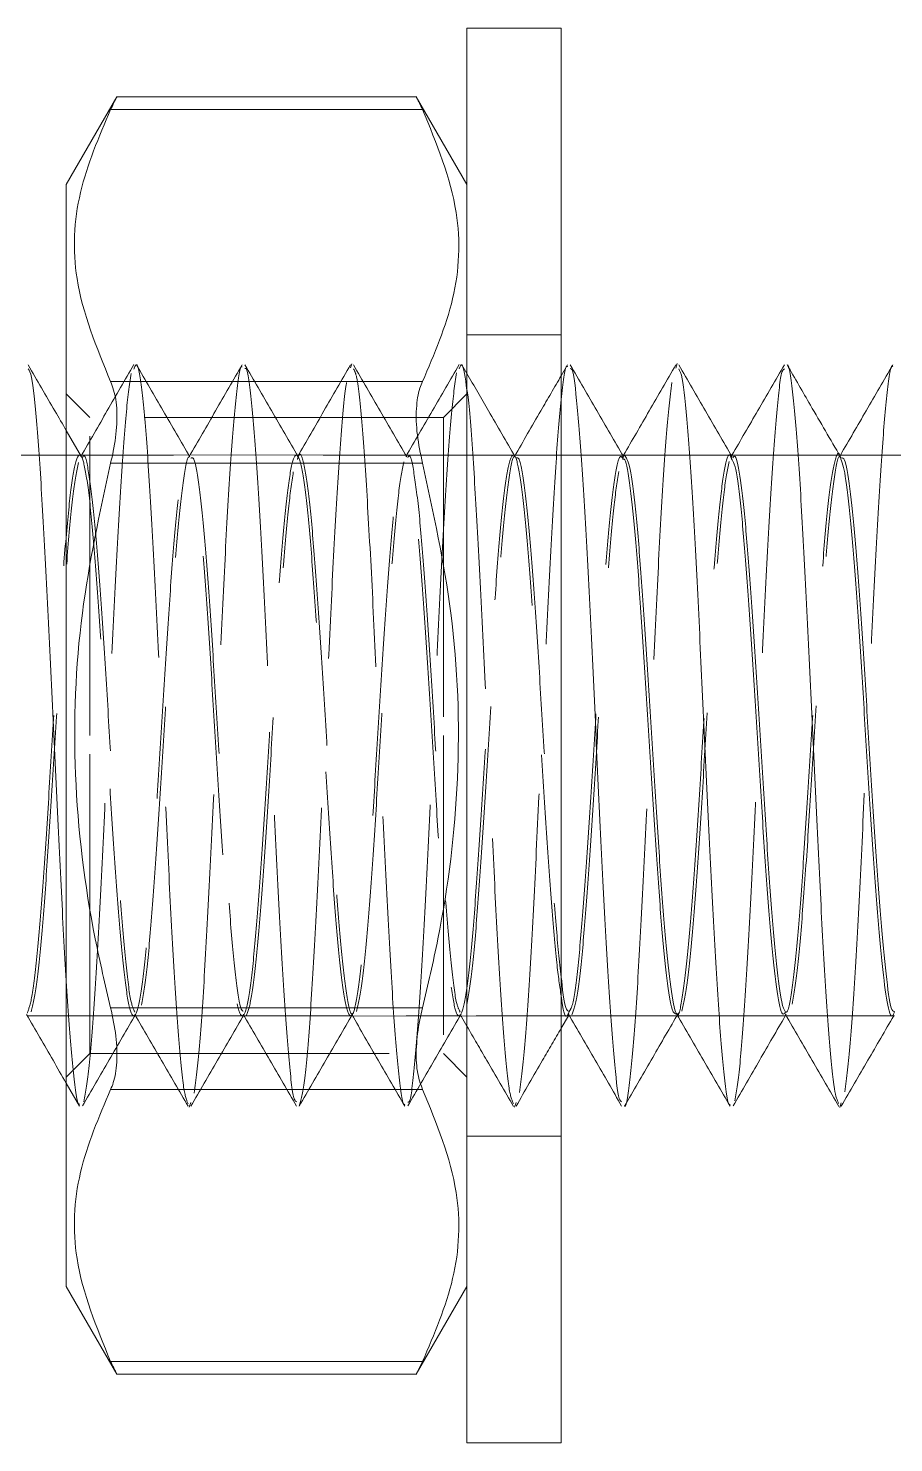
# Model space of a CAD drawing. Header units: millimetres. Extents: x 8981 to 59433, y 5244 to 14154.
# Drawn here: x 10673.22 to 10691.58, y 8310.06 to 8340.06 of the extents above; entities that cross this region are included whole.
import ezdxf

# ---------------------------------------------------------------- set-up
doc = ezdxf.new("R2010")
doc.units = ezdxf.units.MM
doc.linetypes.add('HIDDEN', pattern=[9.525, 6.35, -3.175])

# ---------------------------------------------------------------- blocks, each defined once
blk = doc.blocks.new('G$C0B133EC3')
at = {"layer": 'Defpoints', "color": 7, "linetype": 'Continuous', "lineweight": 15}
for p, q in [((74.961, 15), (72.961, 15)), ((72.961, 15), (72.961, -15)), ((74.961, 15), (74.961, -15)), ((65.535, 13.547), (64.461, 11.685)), ((71.896, 13.547), (65.525, 13.547)), ((72.961, 11.685), (71.886, 13.547)), ((72.019, 13.279), (65.402, 13.279)), ((64.461, 11.685), (64.461, -11.685)), ((72.961, 7.677), (72.854, 7.861)), ((75.094, 7.862), (74.961, 7.631)), ((77.392, 7.794), (77.419, 7.887)), ((72.019, 7.506), (65.402, 7.506)), ((72.019, 5.774), (65.402, 5.774)), ((76.32, 5.946), (76.264, 5.946)), ((78.606, 5.946), (78.564, 5.946)), ((80.899, 5.946), (80.864, 5.946)), ((72.019, -5.774), (65.402, -5.774)), ((72.818, -5.92), (72.961, -6.165)), ((74.961, -6.211), (75.114, -5.946)), ((75.095, -5.946), (75.133, -5.946)), ((77.395, -5.946), (77.433, -5.946)), ((79.695, -5.946), (79.733, -5.946)), ((81.995, -5.946), (82.033, -5.946)), ((72.019, -7.506), (65.402, -7.506)), ((80.87, -7.887), (80.902, -7.789)), ((64.461, -11.685), (65.535, -13.547)), ((71.886, -13.547), (72.961, -11.685)), ((72.019, -13.279), (65.402, -13.279)), ((65.525, -13.547), (71.896, -13.547)), ((72.961, -15), (74.961, -15))]:
    blk.add_line(p, q, dxfattribs=at)
at = {"layer": 'Defpoints', "color": 7, "linetype": 'HIDDEN', "lineweight": 0}
for p, q in [((72.019, 13.279), (65.402, 13.279)), ((74.961, 8.5), (72.961, 8.5)), ((70.493, 7.799), (70.516, 7.886)), ((72.019, 7.506), (65.402, 7.506)), ((64.961, 6.746), (64.461, 7.246)), ((72.961, 7.246), (72.461, 6.746)), ((64.961, 0), (64.961, 6.746)), ((72.461, 6.746), (64.961, 6.746)), ((72.461, 6.746), (72.461, 0)), ((64.786, 5.908), (64.461, 6.469)), ((64.745, 5.946), (62.505, 5.95)), ((76.264, 5.946), (62.508, 5.946)), ((67.046, 5.946), (64.806, 5.95)), ((72.019, 5.774), (65.402, 5.774)), ((69.345, 5.946), (67.105, 5.95)), ((71.646, 5.946), (69.406, 5.95)), ((73.945, 5.946), (71.705, 5.95)), ((76.246, 5.946), (74.006, 5.95)), ((76.283, 5.946), (76.264, 5.913)), ((78.545, 5.946), (76.305, 5.95)), ((78.564, 5.946), (76.32, 5.946)), ((78.583, 5.946), (78.568, 5.919)), ((80.845, 5.946), (78.605, 5.95)), ((80.864, 5.946), (78.606, 5.946)), ((80.883, 5.946), (80.867, 5.918)), ((94.659, 5.946), (80.899, 5.946)), ((83.145, 5.946), (80.905, 5.95)), ((64.961, -6.746), (64.961, 0)), ((72.461, 0), (72.461, -6.746)), ((63.633, -5.946), (75.095, -5.946)), ((72.019, -5.774), (65.402, -5.774)), ((75.114, -5.946), (75.132, -5.915)), ((75.133, -5.946), (77.395, -5.946)), ((77.414, -5.946), (77.434, -5.913)), ((77.433, -5.946), (79.695, -5.946)), ((79.714, -5.946), (79.736, -5.908)), ((79.733, -5.946), (81.995, -5.946)), ((64.461, -7.246), (64.961, -6.746)), ((64.961, -6.746), (72.461, -6.746)), ((72.461, -6.746), (72.961, -7.246)), ((64.461, -7.372), (64.745, -7.863)), ((72.019, -7.506), (65.402, -7.506)), ((67.065, -7.885), (67.102, -7.784)), ((73.967, -7.886), (74.002, -7.786)), ((72.961, -8.5), (74.961, -8.5)), ((72.019, -13.279), (65.402, -13.279))]:
    blk.add_line(p, q, dxfattribs=at)
at = {"layer": 'Defpoints', "color": 7, "linetype": 'HIDDEN', "lineweight": 0, "flags": 128}
for points in [[(63.655, -5.95), (64.775, -5.948), (65.895, -5.946)], [(65.955, -5.95), (67.075, -5.948), (68.195, -5.946)], [(68.255, -5.95), (69.375, -5.948), (70.495, -5.946)], [(70.555, -5.95), (71.675, -5.948), (72.795, -5.946)], [(72.856, -5.95), (73.976, -5.948), (75.096, -5.946)], [(75.155, -5.95), (76.275, -5.948), (77.395, -5.946)], [(77.456, -5.95), (78.576, -5.948), (79.696, -5.946)], [(79.755, -5.95), (80.875, -5.948), (81.995, -5.946)]]:
    blk.add_lwpolyline(points, dxfattribs=at)
at = {"layer": 'Defpoints', "color": 7, "linetype": 'Continuous', "lineweight": 15}
for points, knots in [([(65.525, 13.527), (65.528, 13.532), (65.541, 13.557), (65.486, 13.447), (65.422, 13.318), (65.402, 13.279)], [0, 0, 0, 0, 0.178696, 0.751667, 1, 1, 1, 1]), ([(72.019, 13.279), (71.973, 13.371), (71.896, 13.526), (71.896, 13.526), (71.896, 13.527)], [0, 0, 0, 0, 0.589066, 1, 1, 1, 1]), ([(65.402, 13.279), (65.153, 12.696), (64.648, 11.515), (64.56, 9.554), (65.104, 8.23), (65.402, 7.506)], [0, 0, 0, 0, 0.306592, 0.620438, 1, 1, 1, 1]), ([(72.019, 7.506), (72.268, 8.089), (72.774, 9.27), (72.861, 11.231), (72.317, 12.554), (72.019, 13.279)], [0, 0, 0, 0, 0.306592, 0.620438, 1, 1, 1, 1]), ([(64.461, 6.469), (64.381, 6.607), (64.112, 7.07), (63.844, 7.533), (63.655, 7.859)], [0, 0, 0, 0, 0.297802, 1, 1, 1, 1]), ([(72.796, 7.774), (72.815, 7.824), (72.871, 7.97), (72.925, 7.58), (72.961, 7.326)], [0, 0, 0, 0, 0.349072, 1, 1, 1, 1]), ([(76.282, 5.915), (76.093, 6.24), (75.716, 6.89), (75.34, 7.54), (75.151, 7.865)], [0, 0, 0, 0, 0.499769, 1, 1, 1, 1]), ([(77.393, 7.86), (77.205, 7.535), (76.835, 6.897), (76.465, 6.259), (76.283, 5.946)], [0, 0, 0, 0, 0.508892, 1, 1, 1, 1]), ([(78.586, 5.909), (78.397, 6.233), (78.02, 6.883), (77.643, 7.534), (77.455, 7.859)], [0, 0, 0, 0, 0.499758, 1, 1, 1, 1]), ([(79.696, 7.865), (79.508, 7.541), (79.138, 6.901), (78.766, 6.261), (78.583, 5.946)], [0, 0, 0, 0, 0.507258, 1, 1, 1, 1]), ([(79.754, 7.854), (79.755, 7.855), (79.793, 7.909), (79.865, 7.347), (79.98, 6.163), (80.088, 4.322), (80.203, 2.113), (80.31, -0.303), (80.425, -2.68), (80.533, -4.826), (80.648, -6.499), (80.748, -7.583), (80.816, -7.737), (80.846, -7.805)], [0, 0, 0, 0, 0.0017281, 0.1032242, 0.2056689, 0.3070815, 0.4095944, 0.5109453, 0.6135058, 0.714817, 0.8174045, 0.918698, 1, 1, 1, 1]), ([(80.884, 5.912), (80.672, 6.277), (80.295, 6.926), (79.919, 7.576), (79.754, 7.86)], [0, 0, 0, 0, 0.562532, 1, 1, 1, 1]), ([(81.994, 7.862), (81.807, 7.538), (81.436, 6.899), (81.066, 6.26), (80.883, 5.946)], [0, 0, 0, 0, 0.50753, 1, 1, 1, 1]), ([(63.655, 7.774), (63.678, 7.737), (63.737, 7.641), (63.837, 6.684), (63.945, 5.083), (64.06, 2.993), (64.168, 0.629), (64.282, -1.79), (64.391, -4.044), (64.505, -5.941), (64.614, -7.229), (64.696, -7.858), (64.739, -7.819), (64.745, -7.813)], [0, 0, 0, 0, 0.0631535, 0.1659592, 0.267569, 0.3703232, 0.4719989, 0.5746809, 0.6764443, 0.7790336, 0.8809066, 0.9833827, 1, 1, 1, 1]), ([(65.402, 7.506), (65.445, 7.388), (65.531, 7.154), (65.546, 6.622), (65.488, 6.14), (65.422, 5.859), (65.402, 5.774)], [0, 0, 0, 0, 0.294089, 0.588729, 0.875646, 1, 1, 1, 1]), ([(72.019, 5.774), (71.976, 5.977), (71.89, 6.384), (71.876, 6.946), (71.933, 7.31), (71.999, 7.46), (72.019, 7.506)], [0, 0, 0, 0, 0.294103, 0.588742, 0.875659, 1, 1, 1, 1]), ([(75.151, 7.782), (75.164, 7.782), (75.214, 7.785), (75.303, 7.042), (75.413, 5.629), (75.525, 3.651), (75.637, 1.352), (75.747, -1.077), (75.86, -3.401), (75.97, -5.427), (76.083, -6.909), (76.171, -7.728), (76.225, -7.759), (76.242, -7.768)], [0, 0, 0, 0, 0.036464, 0.138728, 0.240667, 0.342787, 0.444886, 0.546845, 0.649091, 0.750905, 0.853278, 0.954968, 1, 1, 1, 1]), ([(77.455, 7.779), (77.479, 7.734), (77.54, 7.621), (77.642, 6.629), (77.75, 5.004), (77.865, 2.899), (77.972, 0.528), (78.087, -1.887), (78.195, -4.131), (78.309, -6.009), (78.418, -7.268), (78.499, -7.874), (78.54, -7.829), (78.544, -7.824)], [0, 0, 0, 0, 0.067579, 0.170405, 0.271984, 0.374773, 0.476404, 0.579133, 0.680838, 0.783487, 0.885288, 0.987837, 1, 1, 1, 1]), ([(65.402, 5.774), (65.172, 4.719), (64.697, 2.547), (64.569, -0.861), (64.906, -3.663), (65.288, -5.288), (65.402, -5.774)], [0, 0, 0, 0, 0.277269, 0.570701, 0.871885, 1, 1, 1, 1]), ([(72.019, -5.774), (72.133, -5.288), (72.508, -3.692), (72.851, -0.891), (72.731, 2.518), (72.25, 4.719), (72.019, 5.774)], [0, 0, 0, 0, 0.128116, 0.42174, 0.72273, 1, 1, 1, 1]), ([(76.281, 5.861), (76.291, 5.86), (76.338, 5.857), (76.424, 5.305), (76.534, 4.244), (76.646, 2.752), (76.758, 1.019), (76.868, -0.811), (76.981, -2.564), (77.091, -4.088), (77.204, -5.219), (77.309, -5.897), (77.379, -5.905), (77.412, -5.909)], [0, 0, 0, 0, 0.027076, 0.125768, 0.224146, 0.322699, 0.421232, 0.51963, 0.618305, 0.716561, 0.815359, 0.913496, 1, 1, 1, 1]), ([(76.305, 5.937), (76.339, 5.895), (76.41, 5.807), (76.523, 5.006), (76.631, 3.773), (76.746, 2.187), (76.854, 0.398), (76.968, -1.423), (77.076, -3.117), (77.19, -4.529), (77.299, -5.495), (77.39, -5.962), (77.441, -5.902), (77.455, -5.885)], [0, 0, 0, 0, 0.091462, 0.188801, 0.284955, 0.382258, 0.478461, 0.575708, 0.671981, 0.769152, 0.865517, 0.962592, 1, 1, 1, 1]), ([(78.585, 5.844), (78.606, 5.813), (78.664, 5.728), (78.763, 4.995), (78.871, 3.773), (78.986, 2.185), (79.093, 0.398), (79.208, -1.422), (79.316, -3.115), (79.43, -4.524), (79.539, -5.498), (79.638, -5.98), (79.697, -5.898), (79.719, -5.867)], [0, 0, 0, 0, 0.0570373, 0.1557582, 0.2532773, 0.3519611, 0.4495304, 0.5481571, 0.6457977, 0.7443475, 0.8420805, 0.9405336, 1, 1, 1, 1]), ([(78.605, 5.892), (78.616, 5.909), (78.664, 5.982), (78.746, 5.558), (78.861, 4.645), (78.969, 3.261), (79.084, 1.594), (79.191, -0.229), (79.307, -2.022), (79.414, -3.641), (79.529, -4.901), (79.627, -5.703), (79.692, -5.817), (79.719, -5.865)], [0, 0, 0, 0, 0.0292378, 0.1286883, 0.2290712, 0.3284395, 0.4288896, 0.5281972, 0.628694, 0.7279627, 0.828486, 0.9277373, 1, 1, 1, 1]), ([(80.883, 5.9), (80.918, 5.799), (80.989, 5.591), (81.101, 4.627), (81.209, 3.263), (81.324, 1.592), (81.431, -0.228), (81.547, -2.022), (81.654, -3.633), (81.769, -4.916), (81.876, -5.716), (81.968, -6.036), (82.018, -5.891), (82.032, -5.853)], [0, 0, 0, 0, 0.091473, 0.18885, 0.285244, 0.382687, 0.479021, 0.576509, 0.672806, 0.77032, 0.8666, 0.96412, 1, 1, 1, 1]), ([(80.904, 5.886), (80.927, 5.89), (80.987, 5.901), (81.086, 5.303), (81.197, 4.216), (81.309, 2.721), (81.42, 0.982), (81.531, -0.85), (81.643, -2.599), (81.753, -4.122), (81.866, -5.227), (81.951, -5.824), (82.001, -5.846), (82.014, -5.852)], [0, 0, 0, 0, 0.063035, 0.163575, 0.263707, 0.36411, 0.464397, 0.564645, 0.665083, 0.765181, 0.86575, 0.965719, 1, 1, 1, 1]), ([(74.961, -5.126), (74.962, -5.135), (75, -5.52), (75.05, -5.808), (75.101, -5.841), (75.114, -5.85)], [0, 0, 0, 0, 0.018116, 0.738445, 1, 1, 1, 1]), ([(74.961, -5.527), (74.965, -5.565), (75.007, -5.886), (75.066, -6.025), (75.117, -5.889), (75.131, -5.851)], [0, 0, 0, 0, 0.086194, 0.744417, 1, 1, 1, 1]), ([(63.616, -5.916), (63.804, -6.24), (64.086, -6.726), (64.367, -7.211), (64.461, -7.372)], [0, 0, 0, 0, 0.668068, 1, 1, 1, 1]), ([(65.402, -5.774), (65.445, -5.977), (65.531, -6.384), (65.546, -6.946), (65.488, -7.31), (65.422, -7.46), (65.402, -7.506)], [0, 0, 0, 0, 0.294103, 0.588742, 0.875659, 1, 1, 1, 1]), ([(72.019, -7.506), (71.976, -7.388), (71.89, -7.154), (71.876, -6.622), (71.933, -6.14), (71.999, -5.859), (72.019, -5.774)], [0, 0, 0, 0, 0.294089, 0.588729, 0.875647, 1, 1, 1, 1]), ([(75.114, -5.913), (75.302, -6.237), (75.679, -6.886), (76.055, -7.534), (76.243, -7.859)], [0, 0, 0, 0, 0.499783, 1, 1, 1, 1]), ([(76.303, -7.863), (76.491, -7.538), (76.862, -6.898), (77.232, -6.259), (77.414, -5.946)], [0, 0, 0, 0, 0.50889, 1, 1, 1, 1]), ([(77.416, -5.915), (77.604, -6.24), (77.98, -6.889), (78.357, -7.538), (78.545, -7.863)], [0, 0, 0, 0, 0.499745, 1, 1, 1, 1]), ([(78.606, -7.857), (78.794, -7.532), (79.164, -6.895), (79.533, -6.258), (79.714, -5.946)], [0, 0, 0, 0, 0.510169, 1, 1, 1, 1]), ([(79.718, -5.92), (79.906, -6.244), (80.283, -6.893), (80.659, -7.541), (80.847, -7.866)], [0, 0, 0, 0, 0.499789, 1, 1, 1, 1]), ([(80.902, -7.864), (81.09, -7.539), (81.461, -6.899), (81.832, -6.26), (82.014, -5.946)], [0, 0, 0, 0, 0.508318, 1, 1, 1, 1]), ([(65.402, -7.506), (65.153, -8.089), (64.648, -9.27), (64.56, -11.231), (65.104, -12.554), (65.402, -13.279)], [0, 0, 0, 0, 0.306592, 0.620438, 1, 1, 1, 1]), ([(72.019, -13.279), (72.268, -12.696), (72.774, -11.515), (72.861, -9.554), (72.317, -8.23), (72.019, -7.506)], [0, 0, 0, 0, 0.306592, 0.620438, 1, 1, 1, 1]), ([(65.402, -13.279), (65.448, -13.371), (65.525, -13.526), (65.525, -13.526), (65.525, -13.527)], [0, 0, 0, 0, 0.589066, 1, 1, 1, 1]), ([(71.896, -13.527), (71.893, -13.532), (71.881, -13.557), (71.935, -13.447), (71.999, -13.318), (72.019, -13.279)], [0, 0, 0, 0, 0.178696, 0.751667, 1, 1, 1, 1])]:
    blk.add_open_spline(points, degree=3, knots=knots, dxfattribs=at)
at = {"layer": 'Defpoints', "color": 7, "linetype": 'HIDDEN', "lineweight": 0}
for points, knots in [([(65.897, 7.866), (65.709, 7.541), (65.332, 6.892), (64.956, 6.243), (64.768, 5.919)], [0, 0, 0, 0, 0.50024, 1, 1, 1, 1]), ([(65.896, 7.773), (65.915, 7.821), (65.971, 7.965), (66.061, 7.416), (66.175, 6.219), (66.283, 4.408), (66.398, 2.21), (66.506, -0.202), (66.621, -2.585), (66.728, -4.745), (66.843, -6.441), (66.945, -7.561), (67.014, -7.735), (67.046, -7.814)], [0, 0, 0, 0, 0.048174, 0.144501, 0.241824, 0.338085, 0.43546, 0.531675, 0.629084, 0.725275, 0.822696, 0.918883, 1, 1, 1, 1]), ([(67.084, 5.912), (66.895, 6.237), (66.519, 6.886), (66.142, 7.536), (65.954, 7.861)], [0, 0, 0, 0, 0.499802, 1, 1, 1, 1]), ([(68.194, 7.862), (68.006, 7.537), (67.631, 6.889), (67.254, 6.241), (67.067, 5.917)], [0, 0, 0, 0, 0.500187, 1, 1, 1, 1]), ([(67.174, -7.585), (67.212, -7.296), (67.288, -6.72), (67.396, -5.05), (67.511, -2.973), (67.619, -0.603), (67.733, 1.814), (67.842, 4.066), (67.956, 5.958), (68.065, 7.239), (68.146, 7.861), (68.188, 7.822), (68.194, 7.816)], [0, 0, 0, 0, 0.109944, 0.218594, 0.328486, 0.437202, 0.547021, 0.655828, 0.76555, 0.874471, 0.984076, 1, 1, 1, 1]), ([(69.382, 5.915), (69.193, 6.24), (68.816, 6.89), (68.44, 7.54), (68.251, 7.865)], [0, 0, 0, 0, 0.499769, 1, 1, 1, 1]), ([(70.493, 7.86), (70.305, 7.535), (69.929, 6.886), (69.552, 6.237), (69.364, 5.913)], [0, 0, 0, 0, 0.500247, 1, 1, 1, 1]), ([(71.686, 5.908), (71.497, 6.233), (71.12, 6.883), (70.744, 7.533), (70.555, 7.859)], [0, 0, 0, 0, 0.499759, 1, 1, 1, 1]), ([(72.797, 7.866), (72.608, 7.541), (72.232, 6.892), (71.856, 6.243), (71.668, 5.919)], [0, 0, 0, 0, 0.500242, 1, 1, 1, 1]), ([(74.077, -7.571), (74.115, -7.277), (74.191, -6.692), (74.299, -5.011), (74.413, -2.926), (74.521, -0.552), (74.636, 1.863), (74.744, 4.109), (74.858, 5.992), (74.967, 7.258), (75.048, 7.87), (75.089, 7.827), (75.094, 7.822)], [0, 0, 0, 0, 0.110191, 0.219057, 0.329203, 0.438128, 0.548207, 0.657215, 0.767205, 0.87632, 0.986199, 1, 1, 1, 1]), ([(80.979, -7.557), (81.017, -7.258), (81.093, -6.664), (81.201, -4.972), (81.316, -2.879), (81.423, -0.502), (81.538, 1.912), (81.646, 4.152), (81.761, 6.026), (81.869, 7.277), (81.949, 7.878), (81.99, 7.832), (81.994, 7.828)], [0, 0, 0, 0, 0.1104355, 0.2195201, 0.3299177, 0.4390545, 0.549392, 0.6586046, 0.7688598, 0.8781717, 0.9883225, 1, 1, 1, 1]), ([(64.837, -7.767), (64.874, -7.558), (64.949, -7.14), (65.06, -5.665), (65.171, -3.723), (65.283, -1.425), (65.394, 1.001), (65.506, 3.336), (65.616, 5.355), (65.729, 6.93), (65.802, 7.431), (65.839, 7.68)], [0, 0, 0, 0, 0.111274, 0.222346, 0.333453, 0.444696, 0.555633, 0.667026, 0.777815, 0.889335, 1, 1, 1, 1]), ([(68.251, 7.784), (68.263, 7.786), (68.313, 7.793), (68.4, 7.064), (68.511, 5.665), (68.623, 3.696), (68.734, 1.402), (68.845, -1.027), (68.958, -3.355), (69.067, -5.389), (69.181, -6.885), (69.27, -7.718), (69.325, -7.755), (69.342, -7.767)], [0, 0, 0, 0, 0.034407, 0.136631, 0.238623, 0.340698, 0.442849, 0.544765, 0.647056, 0.748833, 0.851245, 0.952905, 1, 1, 1, 1]), ([(70.555, 7.776), (70.578, 7.735), (70.638, 7.631), (70.74, 6.657), (70.847, 5.044), (70.962, 2.946), (71.07, 0.578), (71.185, -1.839), (71.293, -4.088), (71.407, -5.975), (71.516, -7.249), (71.597, -7.866), (71.639, -7.824), (71.644, -7.819)], [0, 0, 0, 0, 0.065362, 0.1681795, 0.2697732, 0.3725457, 0.4741983, 0.5769051, 0.6786387, 0.7812592, 0.8830955, 0.9856092, 1, 1, 1, 1]), ([(71.705, -7.78), (71.717, -7.78), (71.765, -7.782), (71.852, -7.051), (71.962, -5.647), (72.074, -3.674), (72.185, -1.377), (72.296, 1.051), (72.409, 3.382), (72.518, 5.392), (72.631, 6.955), (72.705, 7.447), (72.741, 7.692)], [0, 0, 0, 0, 0.032888, 0.140544, 0.247905, 0.355406, 0.462936, 0.570269, 0.67795, 0.785133, 0.892944, 1, 1, 1, 1]), ([(73.984, 5.912), (73.796, 6.236), (73.454, 6.825), (73.113, 7.413), (72.961, 7.677)], [0, 0, 0, 0, 0.551812, 1, 1, 1, 1]), ([(74.961, 7.631), (74.817, 7.384), (74.486, 6.812), (74.155, 6.241), (73.967, 5.917)], [0, 0, 0, 0, 0.432924, 1, 1, 1, 1]), ([(78.642, -7.749), (78.679, -7.53), (78.754, -7.093), (78.864, -5.594), (78.976, -3.634), (79.088, -1.326), (79.198, 1.101), (79.311, 3.424), (79.421, 5.445), (79.534, 6.923), (79.623, 7.739), (79.678, 7.766), (79.696, 7.774)], [0, 0, 0, 0, 0.105894, 0.211406, 0.317154, 0.422831, 0.528414, 0.634245, 0.739675, 0.845641, 0.950938, 1, 1, 1, 1]), ([(69.403, -7.862), (69.439, -7.73), (69.512, -7.463), (69.626, -6.188), (69.734, -4.391), (69.849, -2.185), (69.957, 0.228), (70.072, 2.606), (70.179, 4.775), (70.295, 6.418), (70.367, 7.343), (70.406, 7.482), (70.408, 7.488)], [0, 0, 0, 0, 0.109996, 0.221188, 0.331188, 0.442444, 0.552388, 0.663685, 0.773597, 0.884913, 0.994817, 1, 1, 1, 1]), ([(72.961, 7.326), (72.962, 7.321), (73, 7.134), (73.078, 6.13), (73.185, 4.382), (73.3, 2.157), (73.408, -0.252), (73.523, -2.633), (73.63, -4.785), (73.746, -6.471), (73.847, -7.572), (73.915, -7.736), (73.946, -7.809)], [0, 0, 0, 0, 0.003189, 0.116824, 0.229265, 0.34297, 0.45535, 0.569099, 0.681443, 0.795216, 0.907548, 1, 1, 1, 1]), ([(76.303, -7.855), (76.304, -7.857), (76.342, -7.914), (76.414, -7.357), (76.529, -6.179), (76.637, -4.343), (76.752, -2.137), (76.859, 0.277), (76.974, 2.66), (77.082, 4.794), (77.197, 6.53), (77.269, 7.168), (77.305, 7.485)], [0, 0, 0, 0, 0.002335, 0.112749, 0.224223, 0.334549, 0.446094, 0.556357, 0.66795, 0.778173, 0.889792, 1, 1, 1, 1]), ([(69.365, 5.857), (69.376, 5.893), (69.424, 6.05), (69.506, 5.777), (69.621, 5.042), (69.728, 3.799), (69.843, 2.224), (69.951, 0.436), (70.066, -1.386), (70.174, -3.084), (70.288, -4.504), (70.397, -5.48), (70.488, -5.957), (70.54, -5.9), (70.555, -5.884)], [0, 0, 0, 0, 0.02717, 0.120097, 0.214181, 0.307142, 0.401185, 0.4942, 0.588183, 0.681272, 0.775176, 0.86836, 0.962165, 1, 1, 1, 1]), ([(79.719, -5.867), (79.734, -5.867), (79.785, -5.868), (79.875, -5.301), (79.986, -4.229), (80.097, -2.736), (80.209, -1), (80.32, 0.83), (80.432, 2.583), (80.542, 4.096), (80.655, 5.248), (80.764, 5.86), (80.842, 6.063), (80.881, 5.908), (80.883, 5.9)], [0, 0, 0, 0, 0.037443, 0.13338, 0.228969, 0.324773, 0.420512, 0.516166, 0.612046, 0.707559, 0.803561, 0.898956, 0.99506, 1, 1, 1, 1]), ([(63.633, -5.889), (63.666, -5.801), (63.735, -5.614), (63.845, -4.687), (63.953, -3.342), (64.068, -1.683), (64.176, 0.133), (64.291, 1.931), (64.398, 3.559), (64.513, 4.854), (64.621, 5.708), (64.736, 6.036), (64.843, 5.81), (64.959, 5.052), (65.066, 3.828), (65.181, 2.257), (65.289, 0.473), (65.403, -1.348), (65.512, -3.051), (65.626, -4.47), (65.735, -5.481), (65.848, -5.988), (65.958, -5.945), (66.07, -5.357), (66.181, -4.277), (66.292, -2.804), (66.404, -1.075), (66.515, 0.755), (66.628, 2.513), (66.737, 4.043), (66.851, 5.2), (66.959, 5.881), (67.074, 6.021), (67.182, 5.608), (67.296, 4.683), (67.404, 3.324), (67.519, 1.666), (67.627, -0.152), (67.742, -1.949), (67.849, -3.574), (67.965, -4.865), (68.072, -5.714), (68.187, -6.036), (68.295, -5.804), (68.41, -5.042), (68.517, -3.813), (68.632, -2.239), (68.74, -0.454), (68.855, 1.367), (68.963, 3.067), (69.077, 4.483), (69.186, 5.489), (69.299, 5.99), (69.409, 5.942), (69.521, 5.349), (69.632, 4.264), (69.744, 2.788), (69.856, 1.056), (69.966, -0.774), (70.079, -2.53), (70.188, -4.057), (70.302, -5.209), (70.411, -5.885), (70.525, -6.02), (70.633, -5.601), (70.748, -4.671), (70.855, -3.308), (70.97, -1.647), (71.078, 0.171), (71.193, 1.967), (71.3, 3.589), (71.416, 4.876), (71.523, 5.72), (71.638, 6.036), (71.746, 5.799), (71.861, 5.031), (71.968, 3.798), (72.083, 2.222), (72.191, 0.435), (72.306, -1.385), (72.414, -3.084), (72.528, -4.495), (72.637, -5.497), (72.75, -5.993), (72.86, -5.939), (72.973, -5.34), (73.083, -4.25), (73.195, -2.771), (73.307, -1.037), (73.417, 0.792), (73.53, 2.548), (73.639, 4.071), (73.753, 5.219), (73.862, 5.889), (73.976, 6.018), (74.084, 5.594), (74.199, 4.659), (74.307, 3.293), (74.422, 1.629), (74.529, -0.19), (74.644, -1.988), (74.752, -3.596), (74.862, -4.86), (74.929, -5.317), (74.961, -5.527)], [0, 0, 0, 0, 0.008777, 0.018657, 0.028427, 0.038312, 0.048078, 0.057966, 0.06773, 0.077619, 0.087383, 0.097271, 0.107037, 0.116923, 0.126693, 0.136573, 0.146349, 0.156223, 0.166007, 0.175872, 0.185667, 0.195521, 0.205329, 0.21517, 0.224992, 0.234818, 0.244656, 0.254467, 0.264318, 0.274116, 0.283978, 0.293765, 0.303637, 0.313415, 0.323294, 0.333065, 0.342949, 0.352716, 0.362604, 0.372368, 0.382257, 0.39202, 0.401909, 0.411674, 0.42156, 0.431329, 0.441211, 0.450986, 0.460861, 0.470644, 0.48051, 0.490303, 0.500159, 0.509965, 0.519808, 0.529628, 0.539456, 0.549292, 0.559105, 0.568954, 0.578754, 0.588615, 0.598403, 0.608273, 0.618052, 0.627931, 0.637703, 0.647586, 0.657353, 0.667241, 0.677005, 0.686894, 0.696658, 0.706546, 0.716311, 0.726198, 0.735966, 0.745848, 0.755623, 0.765498, 0.77528, 0.785148, 0.79494, 0.804797, 0.814601, 0.824446, 0.834263, 0.844094, 0.853928, 0.863743, 0.87359, 0.883392, 0.893251, 0.903041, 0.91291, 0.92269, 0.932567, 0.94234, 0.952223, 0.961991, 0.971878, 0.981642, 0.991532, 1, 1, 1, 1]), ([(63.718, -5.859), (63.756, -5.701), (63.83, -5.385), (63.941, -4.273), (64.052, -2.808), (64.164, -1.075), (64.275, 0.755), (64.388, 2.517), (64.497, 4.04), (64.61, 5.227), (64.684, 5.605), (64.72, 5.793)], [0, 0, 0, 0, 0.111274, 0.222347, 0.333453, 0.444697, 0.555633, 0.667027, 0.777815, 0.889336, 1, 1, 1, 1]), ([(64.805, 5.898), (64.814, 5.913), (64.861, 5.991), (64.942, 5.585), (65.056, 4.694), (65.164, 3.324), (65.279, 1.667), (65.387, -0.153), (65.502, -1.95), (65.609, -3.579), (65.725, -4.857), (65.823, -5.687), (65.89, -5.815), (65.919, -5.871)], [0, 0, 0, 0, 0.025225, 0.12461, 0.225026, 0.324343, 0.424814, 0.524083, 0.624588, 0.723832, 0.82435, 0.923591, 1, 1, 1, 1]), ([(66.055, -5.721), (66.094, -5.503), (66.169, -5.069), (66.277, -3.809), (66.392, -2.242), (66.5, -0.454), (66.615, 1.368), (66.723, 3.067), (66.837, 4.496), (66.946, 5.455), (67.024, 5.924), (67.064, 5.901), (67.066, 5.9)], [0, 0, 0, 0, 0.110898, 0.220486, 0.331332, 0.440988, 0.551759, 0.661506, 0.77218, 0.882042, 0.992598, 1, 1, 1, 1]), ([(67.105, 5.883), (67.126, 5.891), (67.185, 5.912), (67.281, 5.337), (67.392, 4.271), (67.504, 2.788), (67.616, 1.057), (67.726, -0.775), (67.839, -2.531), (67.948, -4.066), (68.062, -5.191), (68.148, -5.809), (68.2, -5.84), (68.214, -5.848)], [0, 0, 0, 0, 0.0587581, 0.1592502, 0.2595129, 0.3598568, 0.4602765, 0.5604637, 0.6610219, 0.7610723, 0.861749, 0.961684, 1, 1, 1, 1]), ([(70.621, -5.852), (70.658, -5.691), (70.733, -5.368), (70.843, -4.247), (70.955, -2.775), (71.067, -1.037), (71.177, 0.792), (71.29, 2.551), (71.4, 4.068), (71.513, 5.246), (71.586, 5.617), (71.622, 5.802)], [0, 0, 0, 0, 0.111317, 0.22233, 0.333486, 0.444674, 0.555655, 0.667, 0.777826, 0.889305, 1, 1, 1, 1]), ([(71.705, 5.895), (71.715, 5.911), (71.762, 5.987), (71.844, 5.571), (71.959, 4.669), (72.067, 3.293), (72.182, 1.631), (72.289, -0.191), (72.404, -1.986), (72.512, -3.61), (72.627, -4.879), (72.725, -5.695), (72.791, -5.816), (72.819, -5.868)], [0, 0, 0, 0, 0.026923, 0.126371, 0.226803, 0.326175, 0.426668, 0.525987, 0.62652, 0.725807, 0.82636, 0.925636, 1, 1, 1, 1]), ([(72.958, -5.711), (72.996, -5.489), (73.072, -5.048), (73.18, -3.78), (73.294, -2.207), (73.402, -0.417), (73.517, 1.405), (73.625, 3.099), (73.739, 4.521), (73.848, 5.47), (73.926, 5.93), (73.965, 5.906), (73.966, 5.905)], [0, 0, 0, 0, 0.111149, 0.220958, 0.332062, 0.44193, 0.552967, 0.662919, 0.773866, 0.883926, 0.99476, 1, 1, 1, 1]), ([(74.004, 5.885), (74.027, 5.891), (74.086, 5.907), (74.184, 5.32), (74.294, 4.244), (74.406, 2.755), (74.518, 1.02), (74.628, -0.813), (74.741, -2.56), (74.85, -4.098), (74.924, -4.785), (74.961, -5.126)], [0, 0, 0, 0, 0.070982, 0.18766, 0.303966, 0.420478, 0.536967, 0.653296, 0.769953, 0.886116, 1, 1, 1, 1]), ([(75.131, -5.851), (75.153, -5.821), (75.212, -5.739), (75.312, -5.006), (75.42, -3.788), (75.534, -2.203), (75.642, -0.417), (75.757, 1.404), (75.865, 3.099), (75.979, 4.511), (76.088, 5.493), (76.191, 5.989), (76.255, 5.899), (76.281, 5.861)], [0, 0, 0, 0, 0.058365, 0.155763, 0.251986, 0.349344, 0.44562, 0.542919, 0.639268, 0.736488, 0.832932, 0.930053, 1, 1, 1, 1]), ([(76.265, 5.855), (76.276, 5.911), (76.29, 5.975), (76.303, 5.942), (76.305, 5.937)], [0, 0, 0, 0, 0.866207, 1, 1, 1, 1]), ([(77.412, -5.909), (77.417, -5.915), (77.459, -5.971), (77.535, -5.553), (77.65, -4.656), (77.758, -3.274), (77.873, -1.611), (77.98, 0.209), (78.095, 2.004), (78.203, 3.618), (78.318, 4.904), (78.425, 5.712), (78.518, 6.036), (78.57, 5.887), (78.585, 5.844)], [0, 0, 0, 0, 0.011943, 0.106394, 0.201756, 0.296132, 0.391555, 0.485876, 0.58134, 0.675628, 0.771115, 0.865389, 0.960878, 1, 1, 1, 1]), ([(77.523, -5.845), (77.56, -5.68), (77.635, -5.35), (77.746, -4.219), (77.857, -2.741), (77.969, -1), (78.08, 0.83), (78.192, 2.586), (78.302, 4.095), (78.415, 5.265), (78.488, 5.629), (78.525, 5.81)], [0, 0, 0, 0, 0.111358, 0.222313, 0.333518, 0.444647, 0.555677, 0.666969, 0.777837, 0.889271, 1, 1, 1, 1]), ([(79.86, -5.7), (79.898, -5.475), (79.974, -5.027), (80.082, -3.75), (80.197, -2.172), (80.305, -0.379), (80.419, 1.442), (80.527, 3.132), (80.642, 4.547), (80.75, 5.484), (80.828, 5.937), (80.866, 5.911), (80.867, 5.91)], [0, 0, 0, 0, 0.111398, 0.221429, 0.332789, 0.442873, 0.554172, 0.664333, 0.775549, 0.88581, 0.99692, 1, 1, 1, 1]), ([(68.284, -5.931), (68.32, -5.831), (68.393, -5.63), (68.508, -4.668), (68.615, -3.312), (68.73, -1.648), (68.838, 0.171), (68.953, 1.971), (69.06, 3.585), (69.173, 4.884), (69.244, 5.361), (69.278, 5.592)], [0, 0, 0, 0, 0.111263, 0.223655, 0.334838, 0.447293, 0.55842, 0.670917, 0.782011, 0.894528, 1, 1, 1, 1]), ([(75.186, -5.928), (75.223, -5.824), (75.296, -5.616), (75.41, -4.643), (75.518, -3.281), (75.633, -1.611), (75.74, 0.209), (75.855, 2.007), (75.963, 3.615), (76.075, 4.903), (76.146, 5.371), (76.18, 5.597)], [0, 0, 0, 0, 0.111408, 0.22389, 0.335209, 0.447763, 0.559018, 0.671621, 0.782836, 0.895465, 1, 1, 1, 1]), ([(64.806, -7.857), (64.994, -7.532), (65.371, -6.882), (65.748, -6.232), (65.936, -5.908)], [0, 0, 0, 0, 0.500217, 1, 1, 1, 1]), ([(65.918, -5.92), (66.106, -6.244), (66.483, -6.892), (66.858, -7.541), (67.046, -7.865)], [0, 0, 0, 0, 0.499793, 1, 1, 1, 1]), ([(67.102, -7.865), (67.29, -7.539), (67.667, -6.889), (68.044, -6.24), (68.232, -5.915)], [0, 0, 0, 0, 0.500221, 1, 1, 1, 1]), ([(68.214, -5.913), (68.402, -6.237), (68.779, -6.886), (69.155, -7.534), (69.343, -7.859)], [0, 0, 0, 0, 0.499781, 1, 1, 1, 1]), ([(69.403, -7.863), (69.591, -7.537), (69.968, -6.887), (70.345, -6.237), (70.534, -5.912)], [0, 0, 0, 0, 0.500244, 1, 1, 1, 1]), ([(70.516, -5.916), (70.704, -6.24), (71.081, -6.889), (71.457, -7.538), (71.645, -7.863)], [0, 0, 0, 0, 0.499744, 1, 1, 1, 1]), ([(71.706, -7.857), (71.894, -7.532), (72.271, -6.882), (72.648, -6.232), (72.836, -5.908)], [0, 0, 0, 0, 0.500218, 1, 1, 1, 1]), ([(72.961, -6.165), (73.101, -6.408), (73.43, -6.974), (73.759, -7.541), (73.947, -7.866)], [0, 0, 0, 0, 0.42764, 1, 1, 1, 1]), ([(74.002, -7.864), (74.19, -7.539), (74.51, -6.988), (74.829, -6.437), (74.961, -6.211)], [0, 0, 0, 0, 0.5897737, 1, 1, 1, 1])]:
    blk.add_open_spline(points, degree=3, knots=knots, dxfattribs=at)

msp = doc.modelspace()

# ---------------------------------------------------------------- block references
msp.add_blockref('G$C0B133EC3', (10609.567, 8325.065))

doc.saveas('drawing.dxf')
